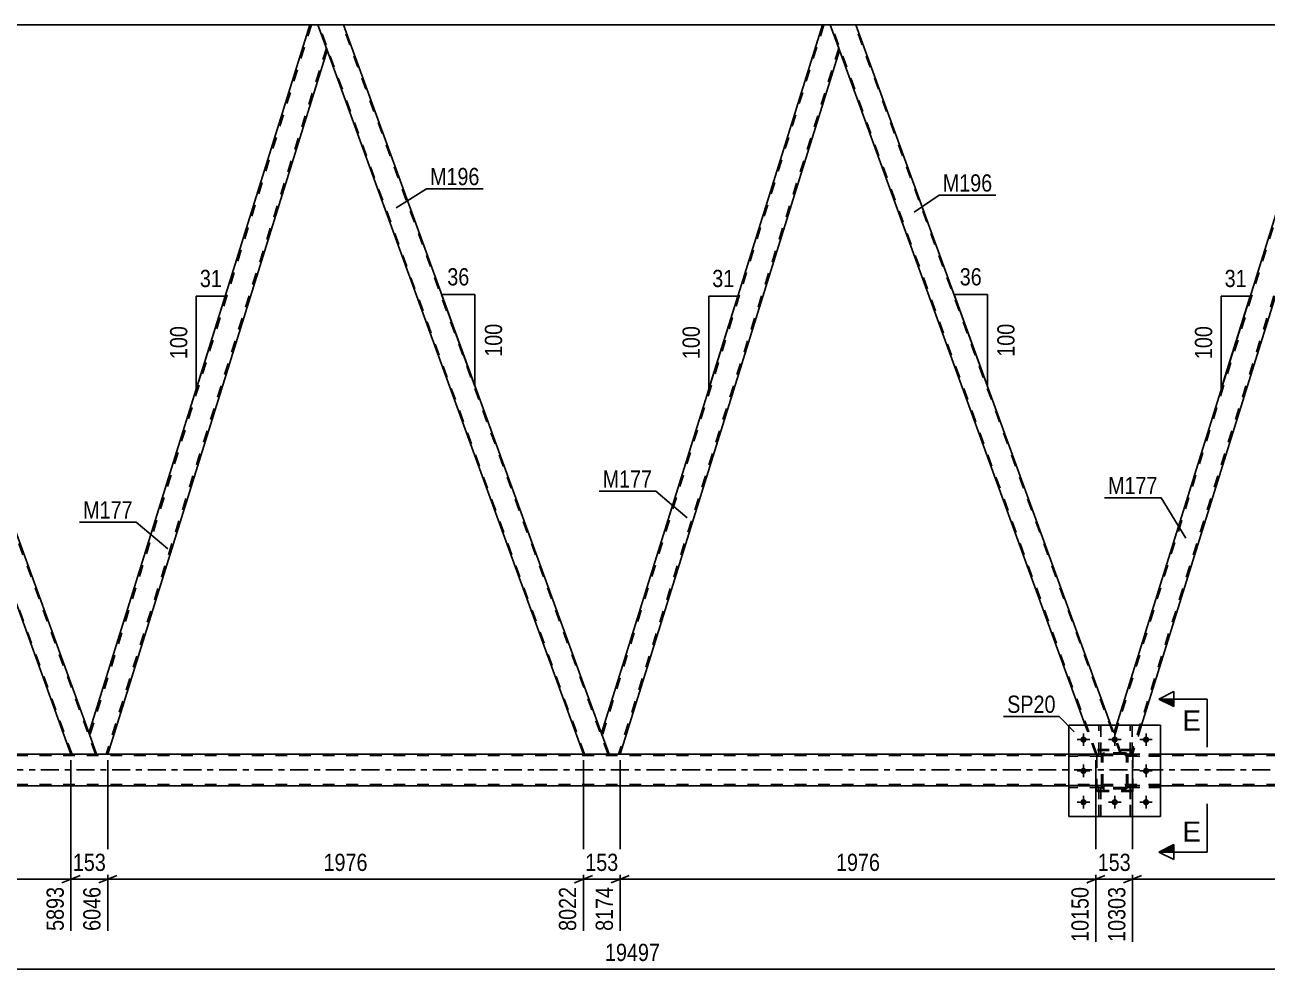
# Model space of a CAD drawing. Header units: millimetres. Extents: x 0 to 841, y 0 to 594.
# Drawn here: x 318.1 to 524.5, y 280.7 to 437.7 of the extents above; entities that cross this region are included whole.
import ezdxf

# ---------------------------------------------------------------- set-up
doc = ezdxf.new("R2010")
doc.units = ezdxf.units.MM
doc.linetypes.add('DXK_LINE_DOT2', pattern=[3.9198, 1.9599, -1.9599])
doc.linetypes.add('DXK_LINE_DOT3', pattern=[5.9187, 2.979, -0.9799, 0.9799, -0.9799])
doc.styles.add('Arial', font='ARIAL.TTF', dxfattribs={"height": 0.2})
doc.styles.add('Arial Narrow', font='ARIALN.TTF', dxfattribs={"height": 0.2})

# ---------------------------------------------------------------- blocks, each defined once
blk = doc.blocks.new('Part-318889357-3816 - 3336')
at = {"color": 2, "linetype": 'Continuous'}
for p, q in [((496.51, 321.28), (496.51, 321.28)), ((496.83, 321.28), (496.51, 321.28)), ((496.83, 321.28), (496.83, 321.28))]:
    blk.add_line(p, q, dxfattribs=at)
at = {"color": 7, "linetype": 'DXK_LINE_DOT2'}
for p, q in [((496.51, 316.44), (496.51, 321.28)), ((496.83, 316.44), (496.83, 321.28)), ((496.51, 317.04), (496.83, 317.04)), ((496.83, 316.44), (496.51, 316.44))]:
    blk.add_line(p, q, dxfattribs=at)
blk = doc.blocks.new('Part-318889357-3752 - 3336')
at = {"color": 7, "linetype": 'DXK_LINE_DOT2'}
for p, q in [((502.16, 317.22), (496.16, 317.22)), ((496.16, 310.42), (496.16, 317.22)), ((502.16, 310.42), (502.16, 317.22)), ((502.16, 310.42), (496.16, 310.42))]:
    blk.add_line(p, q, dxfattribs=at)
blk = doc.blocks.new('Part-318889357-3609 - 3336')
at = {"color": 7, "linetype": 'DXK_LINE_DOT2'}
for p, q in [((496.96, 311.24), (491.56, 311.24)), ((491.56, 311.24), (491.56, 310.92)), ((496.96, 310.92), (491.56, 310.92)), ((496.36, 310.92), (496.36, 311.24)), ((496.96, 310.92), (496.96, 311.24))]:
    blk.add_line(p, q, dxfattribs=at)
blk = doc.blocks.new('Part-318889357-3474 - 3336')
at = {"color": 2, "linetype": 'Continuous'}
for p, q in [((450.58, 437.69), (413.88, 319.94)), ((451.9, 437.69), (450.58, 437.69)), ((453.43, 433.48), (451.9, 437.69)), ((453.45, 433.43), (416.99, 316.47)), ((415.14, 316.47), (413.9, 319.89))]:
    blk.add_line(p, q, dxfattribs=at)
at = {"color": 7, "linetype": 'DXK_LINE_DOT2'}
for p, q in [((450.83, 437.69), (414.01, 319.56)), ((453.31, 433.81), (416.74, 316.47)), ((453.45, 433.43), (453.43, 433.48)), ((453.45, 433.43), (453.43, 433.48)), ((413.88, 319.94), (413.9, 319.89)), ((416.99, 316.47), (415.14, 316.47))]:
    blk.add_line(p, q, dxfattribs=at)
blk = doc.blocks.new('Part-318889357-3645 - 3336')
at = {"color": 7, "linetype": 'DXK_LINE_DOT2'}
for p, q in [((501.71, 316.44), (501.71, 321.28)), ((501.71, 321.28), (502.03, 321.28)), ((502.03, 321.28), (502.03, 316.44)), ((501.71, 317.04), (502.03, 317.04)), ((502.03, 316.44), (501.71, 316.44))]:
    blk.add_line(p, q, dxfattribs=at)
blk = doc.blocks.new('Part-318889357-3510 - 3336')
at = {"color": 2, "linetype": 'Continuous'}
for p, q in [((285.89, 437.69), (281.63, 437.69)), ((328.76, 319.89), (285.89, 437.69)), ((325.75, 316.47), (283.16, 433.48))]:
    blk.add_line(p, q, dxfattribs=at)
at = {"color": 7, "linetype": 'DXK_LINE_DOT2'}
for p, q in [((281.63, 437.69), (283.16, 433.48)), ((325.92, 316.47), (281.8, 437.69)), ((329.84, 316.47), (285.72, 437.69)), ((330.01, 316.47), (328.76, 319.89)), ((325.75, 316.47), (330.01, 316.47))]:
    blk.add_line(p, q, dxfattribs=at)
blk = doc.blocks.new('Part-318889357-3525 - 3336')
at = {"color": 2, "linetype": 'Continuous'}
for p, q in [((456.16, 437.69), (451.9, 437.69)), ((498.52, 321.28), (456.16, 437.69)), ((494.27, 321.28), (453.43, 433.48))]:
    blk.add_line(p, q, dxfattribs=at)
at = {"color": 7, "linetype": 'DXK_LINE_DOT2'}
for p, q in [((451.9, 437.69), (453.43, 433.48)), ((496.19, 316.47), (452.07, 437.69)), ((500.11, 316.47), (455.99, 437.69)), ((496.02, 316.47), (494.27, 321.28)), ((500.28, 316.47), (498.52, 321.28)), ((500.28, 316.47), (496.02, 316.47))]:
    blk.add_line(p, q, dxfattribs=at)
blk = doc.blocks.new('Part-318889357-3545 - 3336')
at = {"color": 2, "linetype": 'Continuous'}
for p, q in [((371.02, 437.69), (366.76, 437.69)), ((413.9, 319.89), (371.02, 437.69)), ((410.88, 316.47), (368.29, 433.48))]:
    blk.add_line(p, q, dxfattribs=at)
at = {"color": 7, "linetype": 'DXK_LINE_DOT2'}
for p, q in [((366.76, 437.69), (368.29, 433.48)), ((411.06, 316.47), (366.93, 437.69)), ((414.97, 316.47), (370.85, 437.69)), ((415.14, 316.47), (413.9, 319.89)), ((410.88, 316.47), (415.14, 316.47))]:
    blk.add_line(p, q, dxfattribs=at)
blk = doc.blocks.new('Part-318889357-3550 - 3336')
at = {"color": 2, "linetype": 'Continuous'}
for p, q in [((365.45, 437.69), (328.74, 319.94)), ((366.76, 437.69), (365.45, 437.69)), ((368.29, 433.48), (366.76, 437.69)), ((368.31, 433.43), (331.85, 316.47)), ((330.01, 316.47), (328.76, 319.89))]:
    blk.add_line(p, q, dxfattribs=at)
at = {"color": 7, "linetype": 'DXK_LINE_DOT2'}
for p, q in [((365.7, 437.69), (328.88, 319.56)), ((368.18, 433.81), (331.6, 316.47)), ((368.31, 433.43), (368.29, 433.48)), ((368.31, 433.43), (368.29, 433.48)), ((328.74, 319.94), (328.76, 319.89)), ((331.85, 316.47), (330.01, 316.47))]:
    blk.add_line(p, q, dxfattribs=at)
blk = doc.blocks.new('Part-318889357-3697 - 3336')
at = {"color": 7, "linetype": 'DXK_LINE_DOT2'}
for p, q in [((496.51, 306.08), (496.51, 310.92)), ((496.51, 310.92), (496.83, 310.92)), ((496.51, 310.32), (496.83, 310.32)), ((496.83, 310.92), (496.83, 306.08)), ((496.83, 306.08), (496.51, 306.08))]:
    blk.add_line(p, q, dxfattribs=at)
blk = doc.blocks.new('Part-318889357-3598 - 3336')
at = {"color": 7, "linetype": 'DXK_LINE_DOT2'}
for p, q in [((491.56, 321.28), (506.76, 321.28)), ((491.56, 321.28), (491.56, 306.08)), ((506.76, 321.28), (506.76, 306.08)), ((491.56, 306.08), (506.76, 306.08))]:
    blk.add_line(p, q, dxfattribs=at)
blk = doc.blocks.new('Part-318889357-3629 - 3336')
at = {"color": 7, "linetype": 'DXK_LINE_DOT2'}
for p, q in [((496.51, 316.44), (496.51, 321.28)), ((496.51, 321.28), (496.83, 321.28)), ((496.83, 321.28), (496.83, 316.44)), ((496.51, 317.04), (496.83, 317.04)), ((496.83, 316.44), (496.51, 316.44))]:
    blk.add_line(p, q, dxfattribs=at)
blk = doc.blocks.new('Part-318889357-3632 - 3336')
at = {"color": 7, "linetype": 'DXK_LINE_DOT2'}
for p, q in [((496.96, 316.44), (491.56, 316.44)), ((491.56, 316.44), (491.56, 316.12)), ((496.96, 316.12), (491.56, 316.12)), ((496.36, 316.12), (496.36, 316.44)), ((496.96, 316.12), (496.96, 316.44))]:
    blk.add_line(p, q, dxfattribs=at)
blk = doc.blocks.new('Part-318889357-3637 - 3336')
at = {"color": 7, "linetype": 'DXK_LINE_DOT2'}
for p, q in [((777.19, 316.23), (101.76, 316.23)), ((506.76, 316.47), (491.56, 316.47)), ((777.19, 311.43), (101.76, 311.43)), ((506.76, 311.19), (491.56, 311.19))]:
    blk.add_line(p, q, dxfattribs=at)
at = {"color": 2, "linetype": 'Continuous'}
for p, q in [((491.56, 316.47), (251.55, 316.47)), ((661.83, 316.47), (506.76, 316.47)), ((491.56, 311.19), (251.55, 311.19)), ((661.83, 311.19), (506.76, 311.19))]:
    blk.add_line(p, q, dxfattribs=at)
at = {"color": 7, "linetype": 'DXK_LINE_DOT3'}
blk.add_line((101.76, 313.83), (777.19, 313.83), dxfattribs=at)
blk = doc.blocks.new('Part-318889357-3642 - 3336')
at = {"color": 2, "linetype": 'Continuous'}
for p, q in [((506.76, 321.28), (491.56, 321.28)), ((491.56, 306.08), (491.56, 321.28)), ((506.76, 306.08), (506.76, 321.28)), ((506.76, 306.08), (491.56, 306.08))]:
    blk.add_line(p, q, dxfattribs=at)
blk = doc.blocks.new('Bolt-318889357-3656 - 3336')
at = {"linetype": 'Continuous'}
for points in [[(494.48, 318.88, -1), (493.44, 318.88, -1)], [(499.68, 318.88, -1), (498.64, 318.88, -1)], [(504.88, 318.88, -1), (503.84, 318.88, -1)], [(494.48, 313.68, -1), (493.44, 313.68, -1)], [(504.88, 313.68, -1), (503.84, 313.68, -1)], [(494.48, 308.48, -1), (493.44, 308.48, -1)], [(499.68, 308.48, -1), (498.64, 308.48, -1)], [(504.88, 308.48, -1), (503.84, 308.48, -1)]]:
    blk.add_hatch(color=1, dxfattribs=at).paths.add_polyline_path(points)
at = {"color": 1, "linetype": 'Continuous'}
for p, q in [((493.96, 319.92), (493.96, 317.84)), ((499.16, 319.92), (499.16, 317.84)), ((504.36, 319.92), (504.36, 317.84)), ((495, 318.88), (492.92, 318.88)), ((500.2, 318.88), (498.12, 318.88)), ((505.4, 318.88), (503.32, 318.88)), ((493.96, 314.72), (493.96, 312.64)), ((504.36, 314.72), (504.36, 312.64)), ((495, 313.68), (492.92, 313.68)), ((505.4, 313.68), (503.32, 313.68)), ((495, 308.48), (492.92, 308.48)), ((493.96, 309.52), (493.96, 307.44)), ((500.2, 308.48), (498.12, 308.48)), ((499.16, 309.52), (499.16, 307.44)), ((505.4, 308.48), (503.32, 308.48)), ((504.36, 309.52), (504.36, 307.44))]:
    blk.add_line(p, q, dxfattribs=at)
blk = doc.blocks.new('Part-318889357-3666 - 3336')
at = {"color": 7, "linetype": 'DXK_LINE_DOT2'}
for p, q in [((506.76, 316.44), (501.36, 316.44)), ((501.36, 316.44), (501.36, 316.12)), ((501.36, 316.12), (506.76, 316.12)), ((501.96, 316.12), (501.96, 316.44)), ((506.76, 316.12), (506.76, 316.44))]:
    blk.add_line(p, q, dxfattribs=at)
blk = doc.blocks.new('Part-318889357-3669 - 3336')
at = {"color": 7, "linetype": 'DXK_LINE_DOT2'}
for p, q in [((506.76, 311.24), (501.36, 311.24)), ((501.36, 311.24), (501.36, 310.92)), ((501.36, 310.92), (506.76, 310.92)), ((501.96, 310.92), (501.96, 311.24)), ((506.76, 310.92), (506.76, 311.24))]:
    blk.add_line(p, q, dxfattribs=at)
blk = doc.blocks.new('Part-318889357-3686 - 3336')
at = {"color": 7, "linetype": 'DXK_LINE_DOT2'}
for p, q in [((496.83, 310.92), (496.51, 310.92)), ((496.51, 310.92), (496.51, 306.08)), ((496.51, 310.32), (496.83, 310.32)), ((496.83, 306.08), (496.83, 310.92)), ((496.51, 306.08), (496.83, 306.08))]:
    blk.add_line(p, q, dxfattribs=at)
blk = doc.blocks.new('Part-318889357-3715 - 3336')
at = {"color": 7, "linetype": 'DXK_LINE_DOT2'}
for p, q in [((502.03, 310.92), (501.71, 310.92)), ((501.71, 310.92), (501.71, 306.08)), ((501.71, 310.32), (502.03, 310.32)), ((502.03, 306.08), (502.03, 310.92)), ((501.71, 306.08), (502.03, 306.08))]:
    blk.add_line(p, q, dxfattribs=at)
blk = doc.blocks.new('Part-318889357-3737 - 3336')
at = {"color": 7, "linetype": 'DXK_LINE_DOT2'}
for p, q in [((496.96, 316.2), (497, 316.38)), ((497, 316.38), (496.96, 316.2)), ((496.96, 311.16), (496.96, 316.2)), ((497.2, 316.2), (497.22, 316.29)), ((497.2, 311.16), (497.2, 316.2)), ((497.22, 316.29), (497.27, 316.37)), ((497.26, 316.64), (497.44, 316.68)), ((497.44, 316.68), (497.26, 316.64)), ((497.27, 316.37), (497.35, 316.42)), ((497.35, 316.42), (497.44, 316.44)), ((500.88, 316.68), (497.44, 316.68)), ((497.44, 316.44), (500.88, 316.44)), ((500.88, 316.68), (501.06, 316.64)), ((501.06, 316.64), (500.88, 316.68)), ((500.88, 316.44), (500.97, 316.42)), ((500.97, 316.42), (501.05, 316.37)), ((501.05, 316.37), (501.1, 316.29)), ((501.1, 316.29), (501.12, 316.2)), ((501.12, 311.16), (501.12, 316.2)), ((501.32, 316.38), (501.36, 316.2)), ((501.36, 316.2), (501.32, 316.38)), ((501.36, 311.16), (501.36, 316.2)), ((497, 310.98), (496.96, 311.16)), ((496.96, 311.16), (497, 310.98)), ((497.22, 311.07), (497.2, 311.16)), ((497.27, 310.99), (497.22, 311.07)), ((497.44, 310.68), (497.26, 310.72)), ((497.26, 310.72), (497.44, 310.68)), ((497.35, 310.94), (497.27, 310.99)), ((497.44, 310.92), (497.35, 310.94)), ((500.88, 310.92), (497.44, 310.92)), ((500.88, 310.68), (497.44, 310.68)), ((500.97, 310.94), (500.88, 310.92)), ((501.06, 310.72), (500.88, 310.68)), ((500.88, 310.68), (501.06, 310.72)), ((501.05, 310.99), (500.97, 310.94)), ((501.1, 311.07), (501.05, 310.99)), ((501.12, 311.16), (501.1, 311.07)), ((501.36, 311.16), (501.32, 310.98)), ((501.32, 310.98), (501.36, 311.16))]:
    blk.add_line(p, q, dxfattribs=at)
at = {"color": 7, "linetype": 'DXK_LINE_DOT3'}
blk.add_line((499.16, 313.68), (499.16, 313.68), dxfattribs=at)
at = {"color": 7, "linetype": 'DXK_LINE_DOT2'}
for centre, start, end in [((497.44, 316.2), 112.5, 157.5), ((497.44, 316.2), 112.5, 157.5), ((500.88, 316.2), 22.5, 67.5), ((500.88, 316.2), 22.5, 67.5), ((497.44, 311.16), 202.5, 247.5), ((497.44, 311.16), 202.5, 247.5), ((500.88, 311.16), 292.5, 337.5), ((500.88, 311.16), 292.5, 337.5)]:
    blk.add_arc(centre, 0.48, start, end, dxfattribs=at)
blk = doc.blocks.new('Part-318889357-3738 - 3336')
at = {"color": 7, "linetype": 'DXK_LINE_DOT2'}
for p, q in [((501.36, 310.92), (501.36, 311.24)), ((501.36, 311.24), (506.76, 311.24)), ((506.76, 310.92), (501.36, 310.92)), ((501.96, 310.92), (501.96, 311.24)), ((506.76, 311.24), (506.76, 310.92))]:
    blk.add_line(p, q, dxfattribs=at)
blk = doc.blocks.new('Part-318889357-3739 - 3336')
at = {"color": 7, "linetype": 'DXK_LINE_DOT2'}
for p, q in [((496.96, 316.44), (491.56, 316.44)), ((491.56, 316.12), (491.56, 316.44)), ((496.96, 316.12), (491.56, 316.12)), ((496.36, 316.12), (496.36, 316.44)), ((496.96, 316.44), (496.96, 316.12))]:
    blk.add_line(p, q, dxfattribs=at)
blk = doc.blocks.new('Part-318889357-3740 - 3336')
at = {"color": 7, "linetype": 'DXK_LINE_DOT2'}
for p, q in [((496.96, 311.24), (491.56, 311.24)), ((491.56, 310.92), (491.56, 311.24)), ((496.96, 310.92), (491.56, 310.92)), ((496.36, 310.92), (496.36, 311.24)), ((496.96, 311.24), (496.96, 310.92))]:
    blk.add_line(p, q, dxfattribs=at)
blk = doc.blocks.new('Part-318889357-3741 - 3336')
at = {"color": 2, "linetype": 'Continuous'}
for p, q in [((501.71, 321.28), (501.71, 321.28)), ((502.03, 321.28), (501.71, 321.28)), ((502.03, 321.28), (502.03, 321.28))]:
    blk.add_line(p, q, dxfattribs=at)
at = {"color": 7, "linetype": 'DXK_LINE_DOT2'}
for p, q in [((501.71, 316.44), (501.71, 321.28)), ((502.03, 316.44), (502.03, 321.28)), ((501.71, 317.04), (502.03, 317.04)), ((502.03, 316.44), (501.71, 316.44))]:
    blk.add_line(p, q, dxfattribs=at)
blk = doc.blocks.new('Bolt-318889357-3753 - 3336')
at = {"color": 1, "linetype": 'Continuous'}
for p, q in [((493.96, 319.92), (493.96, 319.23)), ((499.16, 319.92), (499.16, 319.23)), ((504.36, 319.92), (504.36, 319.23)), ((492.92, 318.88), (493.61, 318.88)), ((493.96, 317.84), (493.96, 318.53)), ((495, 318.88), (494.31, 318.88)), ((498.12, 318.88), (498.81, 318.88)), ((499.16, 317.84), (499.16, 318.53)), ((500.2, 318.88), (499.51, 318.88)), ((503.32, 318.88), (504.01, 318.88)), ((504.36, 317.84), (504.36, 318.53)), ((505.4, 318.88), (504.71, 318.88)), ((493.96, 314.72), (493.96, 314.03)), ((504.36, 314.72), (504.36, 314.03)), ((492.92, 313.68), (493.61, 313.68)), ((493.96, 312.64), (493.96, 313.33)), ((495, 313.68), (494.31, 313.68)), ((503.32, 313.68), (504.01, 313.68)), ((504.36, 312.64), (504.36, 313.33)), ((505.4, 313.68), (504.71, 313.68)), ((492.92, 308.48), (493.61, 308.48)), ((493.96, 309.52), (493.96, 308.83)), ((493.96, 307.44), (493.96, 308.13)), ((495, 308.48), (494.31, 308.48)), ((498.12, 308.48), (498.81, 308.48)), ((499.16, 309.52), (499.16, 308.83)), ((499.16, 307.44), (499.16, 308.13)), ((500.2, 308.48), (499.51, 308.48)), ((503.32, 308.48), (504.01, 308.48)), ((504.36, 309.52), (504.36, 308.83)), ((504.36, 307.44), (504.36, 308.13)), ((505.4, 308.48), (504.71, 308.48))]:
    blk.add_line(p, q, dxfattribs=at)
blk = doc.blocks.new('Part-318889357-3759 - 3336')
at = {"color": 7, "linetype": 'DXK_LINE_DOT2'}
for p, q in [((501.71, 306.08), (501.71, 310.92)), ((501.71, 310.92), (502.03, 310.92)), ((501.71, 310.32), (502.03, 310.32)), ((502.03, 310.92), (502.03, 306.08)), ((502.03, 306.08), (501.71, 306.08))]:
    blk.add_line(p, q, dxfattribs=at)
blk = doc.blocks.new('Part-318889357-3763 - 3336')
at = {"color": 7, "linetype": 'DXK_LINE_DOT2'}
for p, q in [((496.96, 316.2), (497, 316.38)), ((497, 316.38), (496.96, 316.2)), ((496.96, 311.16), (496.96, 316.2)), ((497.2, 316.2), (497.22, 316.29)), ((497.2, 311.16), (497.2, 316.2)), ((497.22, 316.29), (497.27, 316.37)), ((497.26, 316.64), (497.44, 316.68)), ((497.44, 316.68), (497.26, 316.64)), ((497.27, 316.37), (497.35, 316.42)), ((497.35, 316.42), (497.44, 316.44)), ((500.88, 316.68), (497.44, 316.68)), ((497.44, 316.44), (500.88, 316.44)), ((500.88, 316.68), (501.06, 316.64)), ((501.06, 316.64), (500.88, 316.68)), ((500.88, 316.44), (500.97, 316.42)), ((500.97, 316.42), (501.05, 316.37)), ((501.05, 316.37), (501.1, 316.29)), ((501.1, 316.29), (501.12, 316.2)), ((501.12, 311.16), (501.12, 316.2)), ((501.32, 316.38), (501.36, 316.2)), ((501.36, 316.2), (501.32, 316.38)), ((501.36, 311.16), (501.36, 316.2)), ((497, 310.98), (496.96, 311.16)), ((496.96, 311.16), (497, 310.98)), ((497.22, 311.07), (497.2, 311.16)), ((497.27, 310.99), (497.22, 311.07)), ((497.44, 310.68), (497.26, 310.72)), ((497.26, 310.72), (497.44, 310.68)), ((497.35, 310.94), (497.27, 310.99)), ((497.44, 310.92), (497.35, 310.94)), ((500.88, 310.92), (497.44, 310.92)), ((500.88, 310.68), (497.44, 310.68)), ((500.97, 310.94), (500.88, 310.92)), ((501.06, 310.72), (500.88, 310.68)), ((500.88, 310.68), (501.06, 310.72)), ((501.05, 310.99), (500.97, 310.94)), ((501.1, 311.07), (501.05, 310.99)), ((501.12, 311.16), (501.1, 311.07)), ((501.36, 311.16), (501.32, 310.98)), ((501.32, 310.98), (501.36, 311.16))]:
    blk.add_line(p, q, dxfattribs=at)
at = {"color": 7, "linetype": 'DXK_LINE_DOT3'}
blk.add_line((499.16, 313.68), (499.16, 313.68), dxfattribs=at)
at = {"color": 7, "linetype": 'DXK_LINE_DOT2'}
for centre, start, end in [((497.44, 316.2), 112.5, 157.5), ((497.44, 316.2), 112.5, 157.5), ((500.88, 316.2), 22.5, 67.5), ((500.88, 316.2), 22.5, 67.5), ((497.44, 311.16), 202.5, 247.5), ((497.44, 311.16), 202.5, 247.5), ((500.88, 311.16), 292.5, 337.5), ((500.88, 311.16), 292.5, 337.5)]:
    blk.add_arc(centre, 0.48, start, end, dxfattribs=at)
blk = doc.blocks.new('Part-318889357-3813 - 3336')
at = {"color": 7, "linetype": 'DXK_LINE_DOT2'}
for p, q in [((501.36, 316.12), (501.36, 316.44)), ((501.36, 316.44), (506.76, 316.44)), ((506.76, 316.12), (501.36, 316.12)), ((501.96, 316.12), (501.96, 316.44)), ((506.76, 316.44), (506.76, 316.12))]:
    blk.add_line(p, q, dxfattribs=at)
blk = doc.blocks.new('Part-318889357-3830 - 3336')
at = {"color": 7, "linetype": 'DXK_LINE_DOT2'}
for p, q in [((502.16, 317.08), (496.16, 317.08)), ((496.16, 310.28), (496.16, 317.08)), ((502.16, 310.28), (502.16, 317.08)), ((502.16, 310.28), (496.16, 310.28))]:
    blk.add_line(p, q, dxfattribs=at)
blk = doc.blocks.new('Part-318889357-3846 - 3336')
at = {"color": 7, "linetype": 'DXK_LINE_DOT2'}
for p, q in [((714.79, 437.69), (195.18, 437.69)), ((371.02, 437.69), (365.45, 437.69)), ((456.16, 437.69), (450.58, 437.69))]:
    blk.add_line(p, q, dxfattribs=at)
at = {"color": 2, "linetype": 'Continuous'}
for p, q in [((365.45, 437.69), (285.89, 437.69)), ((450.58, 437.69), (371.02, 437.69)), ((535.72, 437.69), (456.16, 437.69))]:
    blk.add_line(p, q, dxfattribs=at)
blk = doc.blocks.new('Part-318889357-3852 - 3336')
at = {"color": 7, "linetype": 'DXK_LINE_DOT2'}
for p, q in [((535.97, 437.69), (499.15, 319.56)), ((538.44, 433.81), (501.87, 316.47)), ((538.58, 433.43), (538.56, 433.48)), ((538.58, 433.43), (538.56, 433.48)), ((499.43, 321.28), (499.01, 319.94)), ((500.28, 316.47), (499.01, 319.94)), ((503.62, 321.28), (502.12, 316.47)), ((502.12, 316.47), (500.28, 316.47))]:
    blk.add_line(p, q, dxfattribs=at)
at = {"color": 2, "linetype": 'Continuous'}
for p, q in [((535.72, 437.69), (499.43, 321.28)), ((537.03, 437.69), (535.72, 437.69)), ((538.56, 433.48), (537.03, 437.69)), ((538.58, 433.43), (503.62, 321.28))]:
    blk.add_line(p, q, dxfattribs=at)
blk = doc.blocks.new('AngleDimension-318889357-4367 - 3336')
at = {"color": 7, "linetype": 'Continuous'}
for p, q in [((392.3, 379.24), (387.33, 392.87)), ((392.87, 392.87), (387.33, 392.87)), ((392.87, 377.65), (387.33, 392.87)), ((392.87, 377.65), (392.87, 392.87))]:
    blk.add_line(p, q, dxfattribs=at)
at = {"color": 0}
for points in [[(392.53, 393.77), (392.53, 397.97), (387.67, 397.97), (387.67, 393.77)], [(397.97, 388.6), (393.77, 388.6), (393.77, 381.92), (397.97, 381.92)]]:
    blk.add_wipeout(points, dxfattribs=at)
at = {"color": 3, "style": 'Arial Narrow'}
blk.add_text('36', height=2.863, dxfattribs=at).set_placement((388.27, 394.37))
blk.add_text('100', height=2.863, rotation=90.0002, dxfattribs=at).set_placement((397.37, 382.52))
blk = doc.blocks.new('StraightDimension-318889357-4915 - 3336')
at = {"color": 7, "linetype": 'Continuous'}
for p, q in [((416.99, 315.47), (416.99, 287.09)), ((496.02, 315.47), (496.02, 285.26)), ((418.49, 296.3), (415.49, 295.1)), ((416.99, 295.7), (496.02, 295.7)), ((494.52, 295.1), (497.52, 296.3))]:
    blk.add_line(p, q, dxfattribs=at)
at = {"color": 0}
blk.add_wipeout([(460.76, 296.45), (460.76, 300.65), (452.25, 300.65), (452.25, 296.45)], dxfattribs=at)
at = {"color": 0, "linetype": 'Continuous'}
blk.add_wipeout([(495.42, 295), (491.22, 295), (491.22, 284.66), (495.42, 284.66)], dxfattribs=at)
at = {"color": 3, "style": 'Arial Narrow'}
blk.add_text('1976', height=2.863, dxfattribs=at).set_placement((452.85, 297.05))
at = {"color": 3, "linetype": 'Continuous', "style": 'Arial Narrow'}
blk.add_text('10150', height=2.863, rotation=90.0002, dxfattribs=at).set_placement((494.82, 285.26))
blk = doc.blocks.new('StraightDimension-318889357-4953 - 3336')
at = {"color": 7, "linetype": 'Continuous'}
for p, q in [((331.85, 315.47), (331.85, 287.09)), ((410.88, 315.47), (410.88, 287.09)), ((333.35, 296.3), (330.35, 295.1)), ((331.85, 295.7), (410.88, 295.7)), ((409.38, 295.1), (412.38, 296.3))]:
    blk.add_line(p, q, dxfattribs=at)
at = {"color": 0}
blk.add_wipeout([(375.62, 296.45), (375.62, 300.65), (367.11, 300.65), (367.11, 296.45)], dxfattribs=at)
at = {"color": 0, "linetype": 'Continuous'}
blk.add_wipeout([(410.28, 295), (406.08, 295), (406.08, 286.49), (410.28, 286.49)], dxfattribs=at)
at = {"color": 3, "style": 'Arial Narrow'}
blk.add_text('1976', height=2.863, dxfattribs=at).set_placement((367.71, 297.05))
at = {"color": 3, "linetype": 'Continuous', "style": 'Arial Narrow'}
blk.add_text('8022', height=2.863, rotation=90.0002, dxfattribs=at).set_placement((409.68, 287.09))
blk = doc.blocks.new('StraightDimension-318889357-4877 - 3336')
at = {"color": 7, "linetype": 'Continuous'}
for p, q in [((502.12, 315.47), (502.12, 285.26)), ((581.15, 315.47), (581.15, 285.26)), ((503.62, 296.3), (500.62, 295.1)), ((502.12, 295.7), (581.15, 295.7)), ((579.65, 295.1), (582.65, 296.3))]:
    blk.add_line(p, q, dxfattribs=at)
at = {"color": 0}
blk.add_wipeout([(545.89, 296.45), (545.89, 300.65), (537.38, 300.65), (537.38, 296.45)], dxfattribs=at)
at = {"color": 0, "linetype": 'Continuous'}
blk.add_wipeout([(580.55, 295), (576.35, 295), (576.35, 284.66), (580.55, 284.66)], dxfattribs=at)
at = {"color": 3, "style": 'Arial Narrow'}
blk.add_text('1976', height=2.863, dxfattribs=at).set_placement((537.98, 297.05))
at = {"color": 3, "linetype": 'Continuous', "style": 'Arial Narrow'}
blk.add_text('12278', height=2.863, rotation=90.0002, dxfattribs=at).set_placement((579.95, 285.26))
blk = doc.blocks.new('AngleDimension-318889357-3973 - 3336')
at = {"color": 7, "linetype": 'Continuous'}
for p, q in [((431.71, 392.6), (436.53, 392.6)), ((431.71, 377.14), (436.53, 392.6)), ((431.71, 377.14), (431.71, 392.6)), ((432.06, 378.28), (436.53, 392.6))]:
    blk.add_line(p, q, dxfattribs=at)
at = {"color": 0}
for points in [[(436.55, 393.5), (436.55, 397.7), (431.69, 397.7), (431.69, 393.5)], [(430.81, 388.21), (426.61, 388.21), (426.61, 381.53), (430.81, 381.53)]]:
    blk.add_wipeout(points, dxfattribs=at)
at = {"color": 3, "style": 'Arial Narrow'}
blk.add_text('31', height=2.863, dxfattribs=at).set_placement((432.29, 394.1))
blk.add_text('100', height=2.863, rotation=90.0002, dxfattribs=at).set_placement((430.21, 382.13))
blk = doc.blocks.new('AngleDimension-318889357-3945 - 3336')
at = {"color": 7, "linetype": 'Continuous'}
for p, q in [((516.84, 392.6), (521.66, 392.6)), ((516.84, 377.14), (521.66, 392.6)), ((516.84, 377.14), (516.84, 392.6)), ((517.2, 378.28), (521.66, 392.6))]:
    blk.add_line(p, q, dxfattribs=at)
at = {"color": 0}
for points in [[(521.68, 393.5), (521.68, 397.7), (516.82, 397.7), (516.82, 393.5)], [(515.94, 388.21), (511.74, 388.21), (511.74, 381.53), (515.94, 381.53)]]:
    blk.add_wipeout(points, dxfattribs=at)
at = {"color": 3, "style": 'Arial Narrow'}
blk.add_text('31', height=2.863, dxfattribs=at).set_placement((517.42, 394.1))
blk.add_text('100', height=2.863, rotation=90.0002, dxfattribs=at).set_placement((515.34, 382.13))
blk = doc.blocks.new('AngleDimension-318889357-3987 - 3336')
at = {"color": 7, "linetype": 'Continuous'}
for p, q in [((477.43, 379.24), (472.47, 392.87)), ((478.01, 392.87), (472.47, 392.87)), ((478.01, 377.65), (472.47, 392.87)), ((478.01, 377.65), (478.01, 392.87))]:
    blk.add_line(p, q, dxfattribs=at)
at = {"color": 0}
for points in [[(477.67, 393.77), (477.67, 397.97), (472.81, 397.97), (472.81, 393.77)], [(483.11, 388.6), (478.91, 388.6), (478.91, 381.92), (483.11, 381.92)]]:
    blk.add_wipeout(points, dxfattribs=at)
at = {"color": 3, "style": 'Arial Narrow'}
blk.add_text('36', height=2.863, dxfattribs=at).set_placement((473.41, 394.37))
blk.add_text('100', height=2.863, rotation=90.0002, dxfattribs=at).set_placement((482.51, 382.52))
blk = doc.blocks.new('AngleDimension-318889357-4001 - 3336')
at = {"color": 7, "linetype": 'Continuous'}
for p, q in [((346.57, 392.6), (351.39, 392.6)), ((346.57, 377.14), (351.39, 392.6)), ((346.57, 377.14), (346.57, 392.6)), ((346.93, 378.28), (351.39, 392.6))]:
    blk.add_line(p, q, dxfattribs=at)
at = {"color": 0}
for points in [[(351.41, 393.5), (351.41, 397.7), (346.56, 397.7), (346.56, 393.5)], [(345.67, 388.21), (341.47, 388.21), (341.47, 381.53), (345.67, 381.53)]]:
    blk.add_wipeout(points, dxfattribs=at)
at = {"color": 3, "style": 'Arial Narrow'}
blk.add_text('31', height=2.863, dxfattribs=at).set_placement((347.16, 394.1))
blk.add_text('100', height=2.863, rotation=90.0002, dxfattribs=at).set_placement((345.07, 382.13))
blk = doc.blocks.new('StraightDimension-318889357-4747 - 3336')
at = {"color": 7, "linetype": 'Continuous'}
blk.add_line((50.03, 280.73), (788.05, 280.73), dxfattribs=at)
at = {"color": 0}
blk.add_wipeout([(424.21, 281.48), (424.21, 285.68), (413.87, 285.68), (413.87, 281.48)], dxfattribs=at)
at = {"color": 3, "style": 'Arial Narrow'}
blk.add_text('19497', height=2.863, dxfattribs=at).set_placement((414.47, 282.08))
blk = doc.blocks.new('StraightDimension-318889357-4896 - 3336')
at = {"color": 7, "linetype": 'Continuous'}
for p, q in [((496.02, 315.47), (496.02, 285.26)), ((502.12, 315.47), (502.12, 285.26)), ((494.52, 295.1), (497.52, 296.3)), ((496.02, 295.7), (502.12, 295.7)), ((503.62, 296.3), (500.62, 295.1))]:
    blk.add_line(p, q, dxfattribs=at)
at = {"color": 0}
blk.add_wipeout([(502.41, 296.45), (502.41, 300.65), (495.73, 300.65), (495.73, 296.45)], dxfattribs=at)
at = {"color": 0, "linetype": 'Continuous'}
blk.add_wipeout([(501.52, 295), (497.32, 295), (497.32, 284.66), (501.52, 284.66)], dxfattribs=at)
at = {"color": 3, "style": 'Arial Narrow'}
blk.add_text('153', height=2.863, dxfattribs=at).set_placement((496.33, 297.05))
at = {"color": 3, "linetype": 'Continuous', "style": 'Arial Narrow'}
blk.add_text('10303', height=2.863, rotation=90.0002, dxfattribs=at).set_placement((500.92, 285.26))
blk = doc.blocks.new('StraightDimension-318889357-4934 - 3336')
at = {"color": 7, "linetype": 'Continuous'}
for p, q in [((410.88, 315.47), (410.88, 287.09)), ((416.99, 315.47), (416.99, 287.09)), ((409.38, 295.1), (412.38, 296.3)), ((410.88, 295.7), (416.99, 295.7)), ((418.49, 296.3), (415.49, 295.1))]:
    blk.add_line(p, q, dxfattribs=at)
at = {"color": 0}
blk.add_wipeout([(417.28, 296.45), (417.28, 300.65), (410.59, 300.65), (410.59, 296.45)], dxfattribs=at)
at = {"color": 0, "linetype": 'Continuous'}
blk.add_wipeout([(416.39, 295), (412.19, 295), (412.19, 286.49), (416.39, 286.49)], dxfattribs=at)
at = {"color": 3, "style": 'Arial Narrow'}
blk.add_text('153', height=2.863, dxfattribs=at).set_placement((411.19, 297.05))
at = {"color": 3, "linetype": 'Continuous', "style": 'Arial Narrow'}
blk.add_text('8174', height=2.863, rotation=90.0002, dxfattribs=at).set_placement((415.79, 287.09))
blk = doc.blocks.new('StraightDimension-318889357-4972 - 3336')
at = {"color": 7, "linetype": 'Continuous'}
for p, q in [((325.75, 315.47), (325.75, 287.09)), ((331.85, 315.47), (331.85, 287.09)), ((324.25, 295.1), (327.25, 296.3)), ((325.75, 295.7), (331.85, 295.7)), ((333.35, 296.3), (330.35, 295.1))]:
    blk.add_line(p, q, dxfattribs=at)
at = {"color": 0}
blk.add_wipeout([(332.14, 296.45), (332.14, 300.65), (325.46, 300.65), (325.46, 296.45)], dxfattribs=at)
at = {"color": 0, "linetype": 'Continuous'}
blk.add_wipeout([(331.25, 295), (327.05, 295), (327.05, 286.49), (331.25, 286.49)], dxfattribs=at)
at = {"color": 3, "style": 'Arial Narrow'}
blk.add_text('153', height=2.863, dxfattribs=at).set_placement((326.06, 297.05))
at = {"color": 3, "linetype": 'Continuous', "style": 'Arial Narrow'}
blk.add_text('6046', height=2.863, rotation=90.0002, dxfattribs=at).set_placement((330.65, 287.09))
blk = doc.blocks.new('StraightDimension-318889357-4991 - 3336')
at = {"color": 7, "linetype": 'Continuous'}
for p, q in [((246.72, 315.47), (246.72, 287.09)), ((325.75, 315.47), (325.75, 287.09)), ((248.22, 296.3), (245.22, 295.1)), ((246.72, 295.7), (325.75, 295.7)), ((324.25, 295.1), (327.25, 296.3))]:
    blk.add_line(p, q, dxfattribs=at)
at = {"color": 0}
blk.add_wipeout([(290.49, 296.45), (290.49, 300.65), (281.98, 300.65), (281.98, 296.45)], dxfattribs=at)
at = {"color": 0, "linetype": 'Continuous'}
blk.add_wipeout([(325.15, 295), (320.95, 295), (320.95, 286.49), (325.15, 286.49)], dxfattribs=at)
at = {"color": 3, "style": 'Arial Narrow'}
blk.add_text('1976', height=2.863, dxfattribs=at).set_placement((282.58, 297.05))
at = {"color": 3, "linetype": 'Continuous', "style": 'Arial Narrow'}
blk.add_text('5893', height=2.863, rotation=90.0002, dxfattribs=at).set_placement((324.55, 287.09))
blk = doc.blocks.new('Mark-318889357-3470 - 3336')
at = {"color": 0}
blk.add_wipeout([(422.3, 360.78), (422.3, 363.78), (414.08, 363.78), (414.08, 360.78)], dxfattribs=at)
blk.add_wipeout([(422.3, 360.78), (422.3, 363.78), (414.08, 363.78), (414.08, 360.78)], dxfattribs=at)
at = {"color": 30, "linetype": 'Continuous'}
for p in [(413.48, 360.18), (428.15, 355.73)]:
    blk.add_line(p, (422.9, 360.18), dxfattribs=at)
at = {"color": 3, "style": 'Arial Narrow'}
blk.add_text('M177', height=2.863, dxfattribs=at).set_placement((414.08, 360.78))
blk = doc.blocks.new('Mark-318889357-3521 - 3336')
at = {"color": 0}
blk.add_wipeout([(478.81, 409.97), (478.81, 412.97), (470.59, 412.97), (470.59, 409.97)], dxfattribs=at)
blk.add_wipeout([(478.81, 409.97), (478.81, 412.97), (470.59, 412.97), (470.59, 409.97)], dxfattribs=at)
at = {"color": 30, "linetype": 'Continuous'}
for p, q in [((465.86, 406.55), (469.99, 409.37)), ((469.99, 409.37), (479.41, 409.37))]:
    blk.add_line(p, q, dxfattribs=at)
at = {"color": 3, "style": 'Arial Narrow'}
blk.add_text('M196', height=2.863, dxfattribs=at).set_placement((470.59, 409.97))
blk = doc.blocks.new('Mark-318889357-3541 - 3336')
at = {"color": 0}
blk.add_wipeout([(393.63, 411.04), (393.63, 414.04), (385.4, 414.04), (385.4, 411.04)], dxfattribs=at)
blk.add_wipeout([(393.63, 411.04), (393.63, 414.04), (385.4, 414.04), (385.4, 411.04)], dxfattribs=at)
at = {"color": 30, "linetype": 'Continuous'}
for p, q in [((379.76, 407.28), (384.8, 410.44)), ((384.8, 410.44), (394.23, 410.44))]:
    blk.add_line(p, q, dxfattribs=at)
at = {"color": 3, "style": 'Arial Narrow'}
blk.add_text('M196', height=2.863, dxfattribs=at).set_placement((385.4, 411.04))
blk = doc.blocks.new('Mark-318889357-3546 - 3336')
at = {"color": 0}
blk.add_wipeout([(336, 355.63), (336, 358.63), (327.77, 358.63), (327.77, 355.63)], dxfattribs=at)
blk.add_wipeout([(336, 355.63), (336, 358.63), (327.77, 358.63), (327.77, 355.63)], dxfattribs=at)
at = {"color": 30, "linetype": 'Continuous'}
for p in [(327.17, 355.03), (341.85, 350.58)]:
    blk.add_line(p, (336.6, 355.03), dxfattribs=at)
at = {"color": 3, "style": 'Arial Narrow'}
blk.add_text('M177', height=2.863, dxfattribs=at).set_placement((327.77, 355.63))
blk = doc.blocks.new('Mark-318889357-3638 - 3336')
at = {"color": 0}
blk.add_wipeout([(489.33, 323.33), (489.33, 326.33), (481.29, 326.33), (481.29, 323.33)], dxfattribs=at)
blk.add_wipeout([(489.33, 323.33), (489.33, 326.33), (481.29, 326.33), (481.29, 323.33)], dxfattribs=at)
at = {"color": 30, "linetype": 'Continuous'}
for p in [(480.69, 322.73), (492.44, 320.16)]:
    blk.add_line(p, (489.93, 322.73), dxfattribs=at)
at = {"color": 3, "style": 'Arial Narrow'}
blk.add_text('SP20', height=2.863, dxfattribs=at).set_placement((481.29, 323.33))
blk = doc.blocks.new('SectionMark-318889357-5091 - 3336')
at = {"linetype": 'Continuous'}
for points in [[(508.99, 325.63), (508.99, 324.38), (506.49, 325.63)], [(508.99, 301.43), (508.99, 300.18), (506.49, 300.18)]]:
    blk.add_hatch(color=6, dxfattribs=at).paths.add_polyline_path(points)
at = {"color": 6, "linetype": 'Continuous'}
for p, q in [((506.49, 325.63), (508.99, 326.88)), ((508.99, 324.38), (508.99, 326.88)), ((514.49, 325.63), (506.49, 325.63)), ((506.49, 325.63), (508.99, 324.38)), ((506.49, 300.18), (508.99, 301.43)), ((508.99, 301.43), (508.99, 298.93)), ((514.49, 300.18), (506.49, 300.18)), ((508.99, 298.93), (506.49, 300.18))]:
    blk.add_line(p, q, dxfattribs=at)
at = {"color": 0, "linetype": 'Continuous'}
for points in [[(513.49, 320.38), (513.49, 323.88), (510.38, 323.88), (510.38, 320.38)], [(513.49, 301.93), (513.49, 305.43), (510.38, 305.43), (510.38, 301.93)]]:
    blk.add_wipeout(points, dxfattribs=at)
at = {"color": 6, "linetype": 'Continuous'}
for p, q in [((514.49, 325.63), (514.49, 317.63)), ((514.49, 300.18), (514.49, 308.18))]:
    blk.add_line(p, q, dxfattribs=at)
at = {"color": 3, "linetype": 'Continuous', "style": 'Arial'}
for p in [(510.38, 320.38), (510.38, 301.93)]:
    blk.add_text('E', height=3.34, dxfattribs=at).set_placement(p)
blk = doc.blocks.new('Mark-318889357-3848 - 3336')
at = {"color": 0}
blk.add_wipeout([(506.27, 359.69), (506.27, 362.69), (498.05, 362.69), (498.05, 359.69)], dxfattribs=at)
blk.add_wipeout([(506.27, 359.69), (506.27, 362.69), (498.05, 362.69), (498.05, 359.69)], dxfattribs=at)
at = {"color": 30, "linetype": 'Continuous'}
for p in [(497.45, 359.09), (510.95, 352.38)]:
    blk.add_line(p, (506.87, 359.09), dxfattribs=at)
at = {"color": 3, "style": 'Arial Narrow'}
blk.add_text('M177', height=2.863, dxfattribs=at).set_placement((498.05, 359.69))

msp = doc.modelspace()

# ---------------------------------------------------------------- block references
for name in ['Part-318889357-3846 - 3336', 'Part-318889357-3510 - 3336', 'Part-318889357-3550 - 3336', 'Part-318889357-3545 - 3336', 'Part-318889357-3474 - 3336', 'Part-318889357-3525 - 3336', 'Part-318889357-3852 - 3336', 'Part-318889357-3598 - 3336', 'Part-318889357-3642 - 3336', 'Bolt-318889357-3656 - 3336', 'Bolt-318889357-3753 - 3336', 'Part-318889357-3816 - 3336', 'Part-318889357-3629 - 3336', 'Part-318889357-3645 - 3336', 'Part-318889357-3741 - 3336', 'Part-318889357-3637 - 3336', 'Part-318889357-3632 - 3336', 'Part-318889357-3739 - 3336', 'Part-318889357-3752 - 3336', 'Part-318889357-3830 - 3336', 'Part-318889357-3737 - 3336', 'Part-318889357-3763 - 3336', 'Part-318889357-3666 - 3336', 'Part-318889357-3813 - 3336', 'Part-318889357-3609 - 3336', 'Part-318889357-3740 - 3336', 'Part-318889357-3697 - 3336', 'Part-318889357-3686 - 3336', 'Part-318889357-3669 - 3336', 'Part-318889357-3738 - 3336', 'Part-318889357-3715 - 3336', 'Part-318889357-3759 - 3336']:
    msp.add_blockref(name, (0, 0))

# ---------------------------------------------------------------- next in the draw order: block references
for name in ['AngleDimension-318889357-4001 - 3336', 'AngleDimension-318889357-4367 - 3336', 'AngleDimension-318889357-3973 - 3336', 'AngleDimension-318889357-3987 - 3336', 'AngleDimension-318889357-3945 - 3336', 'StraightDimension-318889357-4953 - 3336', 'StraightDimension-318889357-4915 - 3336', 'StraightDimension-318889357-4877 - 3336']:
    msp.add_blockref(name, (0, 0))

# ---------------------------------------------------------------- next in the draw order: block references
msp.add_blockref('StraightDimension-318889357-4747 - 3336', (0, 0))

# ---------------------------------------------------------------- next in the draw order: block references
for name in ['Mark-318889357-3541 - 3336', 'Mark-318889357-3521 - 3336', 'Mark-318889357-3470 - 3336', 'Mark-318889357-3848 - 3336', 'Mark-318889357-3546 - 3336', 'Mark-318889357-3638 - 3336', 'SectionMark-318889357-5091 - 3336', 'StraightDimension-318889357-4972 - 3336', 'StraightDimension-318889357-4934 - 3336', 'StraightDimension-318889357-4896 - 3336']:
    msp.add_blockref(name, (0, 0))

# ---------------------------------------------------------------- next in the draw order: block references
msp.add_blockref('StraightDimension-318889357-4991 - 3336', (0, 0))

doc.saveas('drawing.dxf')
